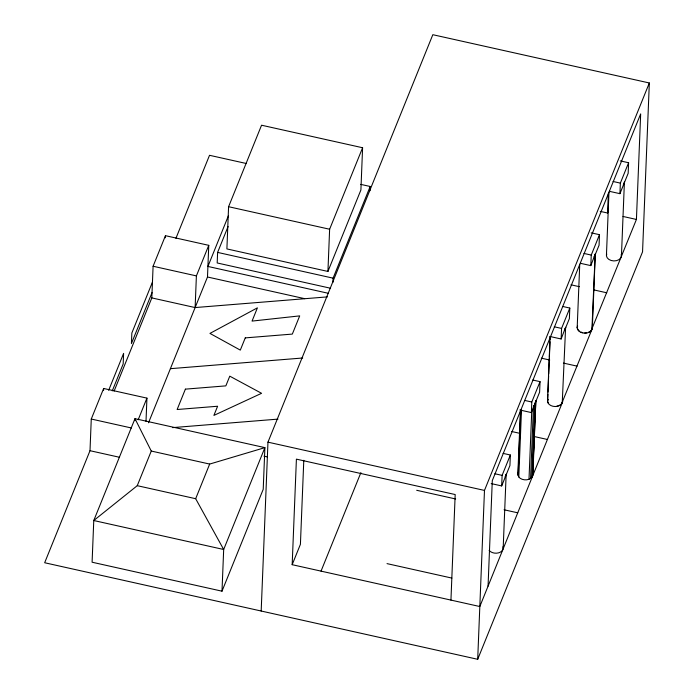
<?xml version="1.0" encoding="UTF-8"?>
<svg xmlns="http://www.w3.org/2000/svg" width="694" height="694" viewBox="0 0 694 694"><rect width="100%" height="100%" fill="white"/><g stroke="black" fill="none" stroke-linecap="round" stroke-linejoin="round"><path stroke-width="1.04" d="M261.178 611.024L267.962 442.156L432.822 34.7L649.332 82.976L642.549 251.844L477.698 659.3L44.668 562.747L90.003 450.701L91.27 419.037L103.64 388.475L146.937 398.13L146.009 421.353M103.553 390.583L103.64 388.475M134.896 420.668L134.974 418.664L264.891 447.63L263.217 489.322L222.002 591.184L92.094 562.218L93.768 520.526L134.974 418.664L151.266 451.048L137.256 485.679L93.768 520.526L223.676 549.492L222.002 591.184M114.12 391.086L151.821 297.908L153.096 266.244L165.458 235.682L208.764 245.338L207.489 277.001L148.507 422.785M165.372 237.79L165.458 235.682M327.429 296.885L195.127 307.563L196.393 275.9L208.764 245.338M228.1 226.496L217.612 252.408L217.187 262.965L330.57 288.244M228.586 206.708L226.895 248.92L327.932 271.449L360.906 189.965L362.598 147.744L261.56 125.215L228.586 206.708L329.624 229.237L327.932 271.449M564.552 329.893L565.324 328.635A7.513 5.335 2.3 0 0 565.619 327.256L562.244 402.806L479.814 606.53L292.174 564.69L296.407 459.142L455.186 494.544L450.944 600.093M303.79 460.313L300.415 544.313L292.174 564.69M332.92 282.38L333.085 278.155L370.18 186.478L360.733 184.37M370.015 190.703L370.18 186.478M477.698 659.3L484.481 490.424L649.332 82.976M488.056 586.152L492.298 480.612L640.666 113.903L636.424 219.451L591.262 330.422A7.513 5.335 2.3 0 1 588.469 332.287M491.187 483.588L501.684 485.93L502.109 475.373L510.35 455.004L503.072 453.382M503.185 548.113L506.152 474.228A7.513 5.335 2.3 0 1 505.085 476.865M510.35 455.004L509.925 465.561L501.684 485.93M531.769 410.709L529.001 479.276A7.513 5.335 2.3 0 1 518.791 476.995L517.845 474.297L520.405 411.082M518.088 475.65L520.708 410.336M518.808 476.96L521.515 409.503M519.815 409.998L531.37 412.574L531.786 402.017L540.036 381.648L532.749 380.017M529.019 479.233L530.572 478.478L533.513 405.626M530.589 478.435L531.804 477.368L534.77 403.483L535.534 402.26M533.079 462.638L532.871 474.731L531.804 477.368M533.339 456.21L533.764 445.505M534.024 439.076L534.458 428.372M534.71 421.943L535.187 410.171M535.404 404.81L535.577 400.533M532.584 476.101L535.837 400.846L532.871 474.731M540.036 381.648L539.611 392.197L531.37 412.574M547.523 400.959L550.056 337.787M548.581 403.37A7.513 5.335 2.3 0 1 547.635 400.672L547.896 394.244M547.982 392.101L548.624 376.044M548.711 373.901L549.318 358.911M549.405 356.768L550.004 341.778M550.09 339.635L550.177 337.492M549.596 336.408L561.142 338.984L561.567 328.427L569.809 308.058L562.522 306.427M569.809 308.058L569.384 318.607L565.324 328.635M577.191 327.62L579.733 264.44M580.323 263.278L590.82 265.62L591.245 255.071L599.486 234.693L591.167 232.837M599.486 234.693L599.061 245.251L594.914 255.418M600.241 211.375L607.562 213.015L608.334 193.626M606.435 255.357L608.968 192.177M609.436 191.327L619.933 193.669L620.358 183.112L628.599 162.743L620.28 160.887M621.442 255.826L624.409 181.941A7.513 5.335 2.3 0 1 623.342 184.578M628.599 162.743L628.174 173.292L619.933 193.669M517.863 474.262L518.132 472.926M547.635 400.672L547.922 399.293M561.142 338.984L565.497 327.551M577.608 325.937L577.321 327.308A7.513 5.335 2.3 0 0 579.429 331.151M590.82 265.62L595.174 254.204L591.921 329.459L561.585 403.778A7.513 5.335 2.3 0 1 556.97 406.12M108.654 390.323L123.61 353.376L123.185 363.934L112.272 390.896M152.454 282.076L131.851 333.007L131.426 343.556L152.029 292.625M175.92 238.337L209.519 155.3L246.483 163.541M138.167 419.818L146.937 398.13M228.517 215.513L207.914 266.444L328.314 293.293M195.665 498.708L209.675 464.069L264.891 447.63L223.676 549.492L195.665 498.708L137.256 485.679M329.624 229.237L362.598 147.744M321.036 571.127L360.889 472.631M607.562 213.015L608.343 211.071M577.573 326.093L577.486 326.241A7.513 5.335 2.3 0 0 582.639 332.947A7.513 5.335 2.3 0 0 591.921 329.459M547.896 399.449L547.809 399.588A7.513 5.335 2.3 0 0 552.962 406.285A7.513 5.335 2.3 0 0 562.244 402.806M170.394 368.679L302.705 358M172.563 427.625L277.973 419.115M613.071 181.49L620.358 183.112M623.021 216.459L636.424 219.451M583.958 253.44L591.245 255.071M570.971 284.809L579.386 286.691M594.125 289.971L606.756 292.79M554.28 326.805L561.567 328.427M217.612 252.408L333.085 278.155M207.489 277.001L304.657 298.663M153.096 266.244L196.393 275.9M541.294 358.156L549.717 360.03M563.398 363.083L577.078 366.137M151.821 297.908L195.127 307.563M524.508 400.395L531.786 402.017M511.617 431.495L520.04 433.377M533.721 436.422L547.41 439.476M494.822 473.75L502.109 475.373M267.962 442.156L484.481 490.424M263.963 456.166L267.129 456.878M416.695 490.285L455.637 498.969M504.052 509.769L517.733 512.814M91.27 419.037L131.409 427.981M151.266 451.048L209.675 464.069M90.003 450.701L119.576 457.294M387.018 563.623L451.872 578.085M502.959 546.725A7.513 5.335 2.3 0 1 498.439 552.892A7.513 5.335 2.3 0 1 489.123 550.342M621.217 254.438A7.513 5.335 2.3 0 1 613.817 260.927A7.513 5.335 2.3 0 1 606.721 253.978M594.888 255.583A7.513 5.335 2.3 0 1 594.107 256.841M565.211 328.921A7.513 5.335 2.3 0 1 564.43 330.188M586.647 332.764A7.513 5.335 2.3 0 1 584.704 332.877M582.76 332.634A7.513 5.335 2.3 0 1 580.965 332.044M592.043 329.156A7.513 5.335 2.3 0 0 592.329 327.785L595.296 253.9A7.513 5.335 2.3 0 1 595.01 255.271M562.652 401.141A7.513 5.335 2.3 0 1 562.357 402.511M185.385 389.143L177.135 409.512L217.604 406.25L213.891 415.411L261.569 393.307L229.775 376.165L225.845 385.873L185.385 389.143M245.26 337.891L240.306 350.114L209.952 333.406L257.413 307.841L252.052 321.088L299.695 315.883L292.33 334.092L245.26 337.891"/></g></svg>
